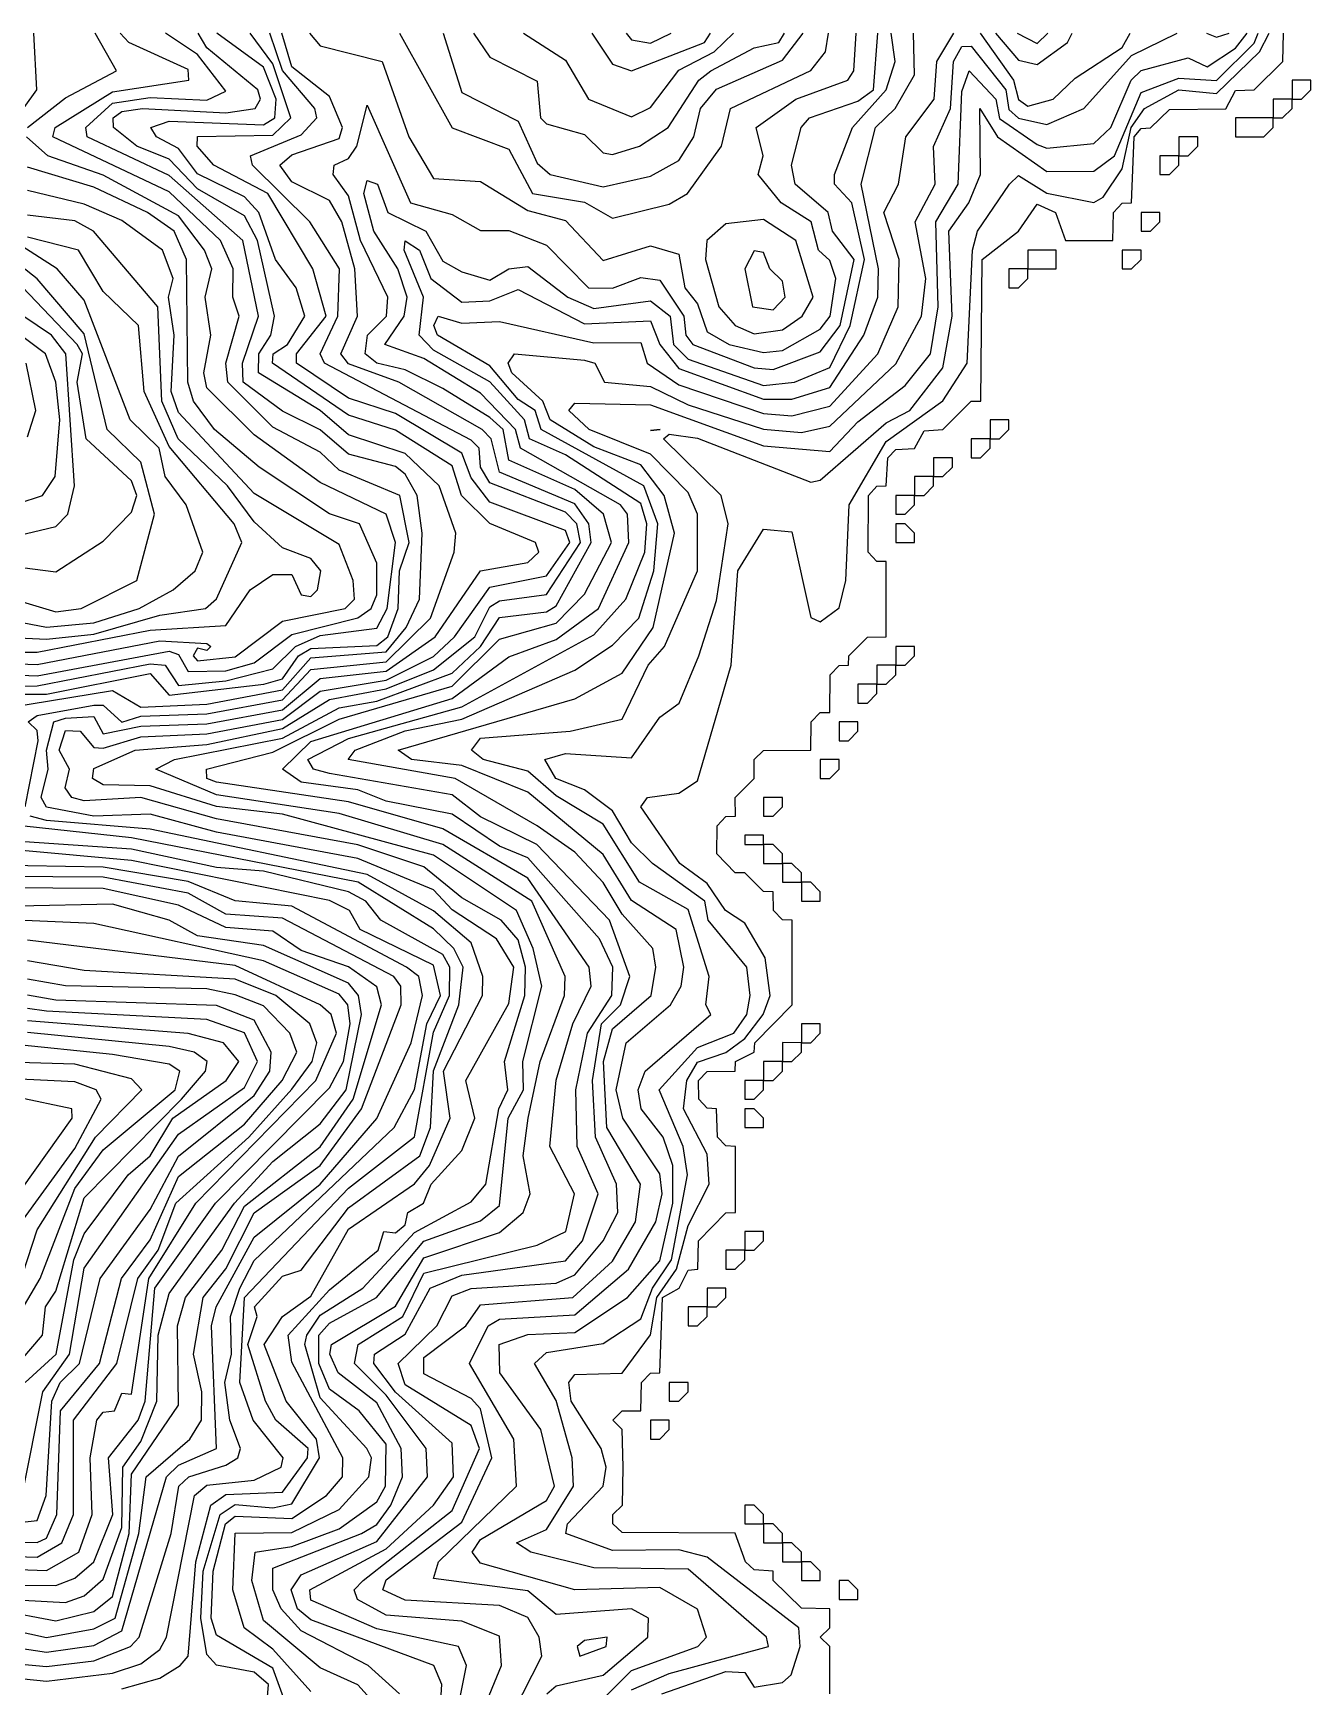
# Model space of a CAD drawing. Header units: metres. Extents: x 310028 to 360472, y 4137098 to 4159193.
# Drawn here: x 342481 to 344512, y 4156563 to 4159192 of the extents above; entities that cross this region are included whole.
import ezdxf

# ---------------------------------------------------------------- set-up
doc = ezdxf.new("R2010")
doc.units = ezdxf.units.M
for name, color, linetype in [('COAST', 5, 'Continuous'), ('CONTOUR', 254, 'Continuous'), ('CONTOUR_INDEX', 33, 'Continuous')]:
    doc.layers.add(name, color=color, linetype=linetype)

msp = doc.modelspace()

# ---------------------------------------------------------------- linework, layer by layer
at = {"layer": 'COAST'}
for points in [[(343747.5, 4156552.5), (343747.6, 4156627.5), (343732.6, 4156642.5), (343747.5, 4156657.5), (343747.5, 4156687.5), (343702.5, 4156688.5), (343657.9, 4156732.5), (343657.5, 4156747.5), (343627.5, 4156749.3), (343613.7, 4156762.5), (343597.5, 4156807.6), (343417.5, 4156808.9), (343402.8, 4156822.5), (343403, 4156837.5), (343417.9, 4156852.5), (343419.1, 4156912.5), (343417.8, 4156972.5), (343403, 4156987.5), (343417.5, 4157002.3), (343447.5, 4157002.5), (343448.3, 4157047.5), (343462.5, 4157062.2), (343477.5, 4157062.5), (343481.8, 4157182.5), (343508.2, 4157197.5), (343522.5, 4157226.1), (343537.8, 4157227.5), (343539, 4157272.5), (343582.5, 4157317.1), (343597.6, 4157317.5), (343597.8, 4157422.5), (343582.5, 4157423.6), (343569.3, 4157437.5), (343567.8, 4157482.5), (343552.5, 4157483.7), (343539.6, 4157497.5), (343539, 4157527.5), (343552.5, 4157541.6), (343597.5, 4157542.5), (343597.8, 4157557.5), (343627.5, 4157572.4), (343628.6, 4157587.5), (343688.1, 4157647.5), (343687.6, 4157782.5), (343672.5, 4157782.8), (343658.4, 4157797.5), (343657.5, 4157827.6), (343642.5, 4157827.9), (343612.5, 4157857.7), (343597.5, 4157857.8), (343568.2, 4157887.5), (343568.5, 4157932.5), (343582.5, 4157947), (343597.6, 4157947.5), (343597.5, 4157977.5), (343627.6, 4158007.5), (343627.6, 4158037.5), (343642.5, 4158052.1), (343717.5, 4158052.5), (343717.8, 4158097.5), (343732.5, 4158112.2), (343747.6, 4158112.5), (343748, 4158172.5), (343762.5, 4158187.2), (343777.5, 4158187.5), (343777.9, 4158202.5), (343807.5, 4158232.1), (343837.5, 4158232.5), (343837.5, 4158352.5), (343822.5, 4158352.7), (343808.8, 4158367.5), (343809, 4158457.5), (343822.5, 4158472), (343837.5, 4158472.5), (343840.1, 4158517.5), (343852.5, 4158530.5), (343882.5, 4158532.3), (343897.5, 4158560.4), (343927.5, 4158562.3), (343972.5, 4158607.1), (343987.6, 4158607.5), (343990.1, 4158832.5), (344047.8, 4158877.5), (344077.5, 4158920.3), (344106.7, 4158907.5), (344122.5, 4158862.5), (344197.5, 4158862.5), (344198.5, 4158907.5), (344212.5, 4158922.3), (344227.5, 4158922.5), (344231.7, 4159027.5), (344242.5, 4159040.6), (344257.5, 4159041.9), (344287.5, 4159071.1), (344377.5, 4159072.1), (344392.5, 4159101.3), (344422.5, 4159102.4), (344467.7, 4159147.5), (344469, 4159192.5)], [(344482.5, 4159102.5), (344482.5, 4159087.5), (344497.5, 4159087.5), (344512.5, 4159102.5), (344512.5, 4159117.5), (344482.5, 4159117.5), (344482.5, 4159102.5)], [(344452.5, 4159072.5), (344452.5, 4159057.5), (344467.5, 4159057.5), (344482.5, 4159072.5), (344482.5, 4159087.5), (344452.5, 4159087.5), (344452.5, 4159072.5)], [(344392.5, 4159042.5), (344392.5, 4159027.5), (344437.5, 4159027.5), (344452.5, 4159042.5), (344452.5, 4159057.5), (344392.5, 4159057.5), (344392.5, 4159042.5)], [(344302.5, 4159012.5), (344302.5, 4158997.5), (344317.5, 4158997.5), (344332.5, 4159012.5), (344332.5, 4159027.5), (344302.5, 4159027.5), (344302.5, 4159012.5)], [(344272.5, 4158982.5), (344272.5, 4158967.5), (344287.5, 4158967.5), (344302.5, 4158982.5), (344302.5, 4158997.5), (344272.5, 4158997.5), (344272.5, 4158982.5)], [(344242.5, 4158892.5), (344242.5, 4158877.5), (344257.5, 4158877.5), (344272.5, 4158892.5), (344272.5, 4158907.5), (344242.5, 4158907.5), (344242.5, 4158892.5)], [(344062.5, 4158832.5), (344062.5, 4158817.5), (344107.5, 4158817.5), (344107.5, 4158847.5), (344062.5, 4158847.5), (344062.5, 4158832.5)], [(344212.5, 4158832.5), (344212.5, 4158817.5), (344227.5, 4158817.5), (344242.5, 4158832.5), (344242.5, 4158847.5), (344212.5, 4158847.5), (344212.5, 4158832.5)], [(344032.5, 4158802.5), (344032.5, 4158787.5), (344047.5, 4158787.5), (344062.5, 4158802.5), (344062.5, 4158817.5), (344032.5, 4158817.5), (344032.5, 4158802.5)], [(344002.5, 4158562.5), (344002.5, 4158547.5), (344017.5, 4158547.5), (344032.5, 4158562.5), (344032.5, 4158577.5), (344002.5, 4158577.5), (344002.5, 4158562.5)], [(343972.5, 4158532.5), (343972.5, 4158517.5), (343987.5, 4158517.5), (344002.5, 4158532.5), (344002.5, 4158547.5), (343972.5, 4158547.5), (343972.5, 4158532.5)], [(343912.5, 4158502.5), (343912.5, 4158487.5), (343927.5, 4158487.5), (343942.5, 4158502.5), (343942.5, 4158517.5), (343912.5, 4158517.5), (343912.5, 4158502.5)], [(343882.5, 4158472.5), (343882.5, 4158457.5), (343897.5, 4158457.5), (343912.5, 4158472.5), (343912.5, 4158487.5), (343882.5, 4158487.5), (343882.5, 4158472.5)], [(343852.5, 4158442.5), (343852.5, 4158427.5), (343867.5, 4158427.5), (343882.5, 4158442.5), (343882.5, 4158457.5), (343852.5, 4158457.5), (343852.5, 4158442.5)], [(343852.5, 4158382.5), (343882.5, 4158382.5), (343882.5, 4158397.5), (343867.5, 4158412.5), (343852.5, 4158412.5), (343852.5, 4158382.5)], [(343852.5, 4158202.5), (343852.5, 4158187.5), (343867.5, 4158187.5), (343882.5, 4158202.5), (343882.5, 4158217.5), (343852.5, 4158217.5), (343852.5, 4158202.5)], [(343822.5, 4158172.5), (343822.5, 4158157.5), (343837.5, 4158157.5), (343852.5, 4158172.5), (343852.5, 4158187.5), (343822.5, 4158187.5), (343822.5, 4158172.5)], [(343792.5, 4158142.5), (343792.5, 4158127.5), (343807.5, 4158127.5), (343822.5, 4158142.5), (343822.5, 4158157.5), (343792.5, 4158157.5), (343792.5, 4158142.5)], [(343762.5, 4158082.5), (343762.5, 4158067.5), (343777.5, 4158067.5), (343792.5, 4158082.5), (343792.5, 4158097.5), (343762.5, 4158097.5), (343762.5, 4158082.5)], [(343732.5, 4158022.5), (343732.5, 4158007.5), (343747.5, 4158007.5), (343762.5, 4158022.5), (343762.5, 4158037.5), (343732.5, 4158037.5), (343732.5, 4158022.5)], [(343642.5, 4157962.5), (343642.5, 4157947.5), (343657.5, 4157947.5), (343672.5, 4157962.5), (343672.5, 4157977.5), (343642.5, 4157977.5), (343642.5, 4157962.5)], [(343612.5, 4157902.5), (343642.5, 4157902.5), (343642.5, 4157917.5), (343612.5, 4157917.5), (343612.5, 4157902.5)], [(343642.5, 4157872.5), (343672.5, 4157872.5), (343672.5, 4157887.5), (343657.5, 4157902.5), (343642.5, 4157902.5), (343642.5, 4157872.5)], [(343672.5, 4157842.5), (343702.5, 4157842.5), (343702.5, 4157857.5), (343687.5, 4157872.5), (343672.5, 4157872.5), (343672.5, 4157842.5)], [(343702.5, 4157812.5), (343732.5, 4157812.5), (343732.5, 4157827.5), (343717.5, 4157842.5), (343702.5, 4157842.5), (343702.5, 4157812.5)], [(343702.5, 4157602.5), (343702.5, 4157587.5), (343717.5, 4157587.5), (343732.5, 4157602.5), (343732.5, 4157617.5), (343702.5, 4157617.5), (343702.5, 4157602.5)], [(343672.5, 4157572.5), (343672.5, 4157557.5), (343687.5, 4157557.5), (343702.5, 4157572.5), (343702.5, 4157587.5), (343672.5, 4157587.6), (343672.5, 4157572.5)], [(343642.5, 4157542.5), (343642.5, 4157527.5), (343657.5, 4157527.5), (343672.5, 4157542.5), (343672.5, 4157557.5), (343642.5, 4157557.6), (343642.5, 4157542.5)], [(343612.5, 4157512.5), (343612.5, 4157497.5), (343627.5, 4157497.5), (343642.5, 4157512.5), (343642.5, 4157527.5), (343612.5, 4157527.5), (343612.5, 4157512.5)], [(343612.5, 4157452.5), (343642.5, 4157452.5), (343642.5, 4157467.5), (343627.5, 4157482.5), (343612.5, 4157482.5), (343612.5, 4157452.5)], [(343612.5, 4157272.5), (343612.5, 4157257.5), (343627.5, 4157257.5), (343642.5, 4157272.5), (343642.5, 4157287.5), (343612.5, 4157287.5), (343612.5, 4157272.5)], [(343582.5, 4157242.5), (343582.5, 4157227.5), (343597.5, 4157227.5), (343612.5, 4157242.5), (343612.5, 4157257.5), (343582.5, 4157257.5), (343582.5, 4157242.5)], [(343552.5, 4157182.5), (343552.5, 4157167.5), (343567.5, 4157167.5), (343582.5, 4157182.5), (343582.5, 4157197.5), (343552.5, 4157197.5), (343552.5, 4157182.5)], [(343522.5, 4157152.5), (343522.5, 4157137.5), (343537.5, 4157137.5), (343552.5, 4157152.5), (343552.5, 4157167.5), (343522.5, 4157167.6), (343522.5, 4157152.5)], [(343492.5, 4157032.5), (343492.5, 4157017.5), (343507.5, 4157017.5), (343522.5, 4157032.5), (343522.5, 4157047.5), (343492.5, 4157047.5), (343492.5, 4157032.5)], [(343462.5, 4156972.5), (343462.5, 4156957.5), (343477.5, 4156957.5), (343492.5, 4156972.5), (343492.5, 4156987.5), (343462.5, 4156987.5), (343462.5, 4156972.5)], [(343612.5, 4156822.5), (343642.5, 4156822.5), (343642.5, 4156837.5), (343627.5, 4156852.5), (343612.5, 4156852.5), (343612.5, 4156822.5)], [(343642.5, 4156792.5), (343672.5, 4156792.5), (343672.5, 4156807.5), (343657.5, 4156822.5), (343642.5, 4156822.5), (343642.5, 4156792.5)], [(343672.5, 4156762.5), (343702.5, 4156762.5), (343702.5, 4156777.5), (343687.5, 4156792.5), (343672.5, 4156792.5), (343672.5, 4156762.5)], [(343702.5, 4156732.5), (343732.5, 4156732.5), (343732.5, 4156747.5), (343717.5, 4156762.5), (343702.5, 4156762.5), (343702.5, 4156732.5)], [(343762.5, 4156702.5), (343792.5, 4156702.5), (343792.5, 4156717.5), (343777.5, 4156732.5), (343762.5, 4156732.5), (343762.5, 4156702.5)]]:
    msp.add_lwpolyline(points, dxfattribs=at)
at = {"layer": 'CONTOUR'}
for points, elevation in [([(342442.5, 4158120.6), (342607.5, 4158147.4), (342652.5, 4158120.7), (342757.5, 4158125.7), (342877.5, 4158148.4), (342922.5, 4158199.2), (343042.5, 4158208.8), (343074.2, 4158247.5), (343095.3, 4158292.5), (343099.8, 4158397.5), (343091.5, 4158457.5), (343072.5, 4158491.2), (343057.5, 4158503.3), (342982.5, 4158523.1), (342937.5, 4158561.9), (342877.5, 4158591.5), (342814.9, 4158637.5), (342814.1, 4158667.5), (342839.7, 4158742.5), (342814.5, 4158862.5), (342697.5, 4158966), (342566.9, 4159027.5), (342565.1, 4159042.5), (342607.5, 4159081), (342667.5, 4159089.9), (342757.5, 4159086), (342787.5, 4159100.3), (342742.5, 4159158.5), (342691.8, 4159192.5)], 140), ([(342444.3, 4159042.5), (342486.9, 4159102.5), (342482.4, 4159192.5)], 170), ([(342468.6, 4157962.5), (342489.2, 4158067.5), (342487.5, 4158084), (342473.5, 4158097.5), (342487.5, 4158107.9), (342577.5, 4158124.2), (342592.5, 4158124.3), (342622.5, 4158097.2), (342652.5, 4158106.5), (342757.5, 4158110.1), (342877.5, 4158132.7), (342922.5, 4158181), (343042.5, 4158192.9), (343113, 4158262.5), (343150.4, 4158367.5), (343153.1, 4158397.5), (343126.7, 4158472.5), (343072.5, 4158524), (342982.5, 4158553.8), (342937.5, 4158592.5), (342839.6, 4158652.5), (342839.8, 4158682.5), (342859.2, 4158712.5), (342864.8, 4158742.5), (342838, 4158862.5), (342817.5, 4158902.2), (342742.5, 4158945), (342697.5, 4158992.3), (342646, 4159012.5), (342609, 4159042.5), (342608.7, 4159057.5), (342622.5, 4159067.8), (342655.3, 4159072.5), (342787.5, 4159065.5), (342834.3, 4159072.5), (342842.9, 4159087.5), (342838.6, 4159102.5), (342757.5, 4159169.1), (342743.7, 4159192.5)], 130), ([(342472.5, 4159042.6), (342532.5, 4159089.5), (342613.8, 4159132.5), (342580, 4159192.5)], 160), ([(342892.5, 4156510.3), (342862.5, 4156593.4), (342772.5, 4156645.5), (342764.4, 4156672.5), (342767.7, 4156747.5), (342787, 4156822.5), (342802.5, 4156834.8), (342892.5, 4156830.9), (342947.5, 4156867.5), (342973.2, 4156897.5), (342973.5, 4156927.5), (342892.5, 4157079.6), (342886.8, 4157122.5), (342952.5, 4157194.5), (343029.5, 4157257.5), (343038.6, 4157287.5), (343057.5, 4157285.2), (343072.5, 4157298.2), (343076.9, 4157317.5), (343101.6, 4157332.5), (343114, 4157362.5), (343162.5, 4157415.9), (343183.4, 4157467.5), (343169, 4157527.5), (343237.5, 4157650), (343245.4, 4157707.5), (343217.6, 4157752.5), (343147.5, 4157798.6), (343117.5, 4157830.5), (342997.5, 4157880.5), (342772.5, 4157922.2), (342667.5, 4157950.7), (342577.5, 4157947.7), (342502.5, 4157962), (342494.1, 4157977.5), (342505.4, 4158022.5), (342502.3, 4158052.5), (342514.1, 4158097.5), (342532.5, 4158103.6), (342577.5, 4158106.2), (342592.5, 4158078.7), (342652.5, 4158090.8), (342757.5, 4158094.4), (342877.5, 4158116.8), (342937.5, 4158166.5), (343042.5, 4158178.3), (343120.3, 4158232.5), (343192.5, 4158337.5), (343267.5, 4158350.8), (343285.4, 4158367.5), (343280.1, 4158382.5), (343207.5, 4158412.7), (343162.3, 4158457.5), (343147.5, 4158504.7), (343057.5, 4158561.2), (342982.5, 4158585), (342861.7, 4158667.5), (342862.8, 4158682.5), (342885.8, 4158697.5), (342913, 4158742.5), (342899.2, 4158787.5), (342866.6, 4158832.5), (342840.1, 4158907.5), (342817.5, 4158932.2), (342742.5, 4158968.6), (342712.5, 4159008.8), (342677.3, 4159027.5), (342668.3, 4159042.5), (342697.5, 4159052.3), (342847.5, 4159046.8), (342865.6, 4159057.5), (342867.7, 4159087.5), (342847.5, 4159138.3), (342773.4, 4159192.5)], 120), ([(342922.5, 4156556), (342862.5, 4156623.6), (342816.5, 4156657.5), (342798.8, 4156717.5), (342802.5, 4156808), (342892.5, 4156809), (342967.5, 4156845.6), (343015, 4156897.5), (343019.4, 4156927.5), (343011.6, 4156942.5), (342937.5, 4157023.2), (342913.1, 4157107.5), (342916.5, 4157122.5), (342937.5, 4157154.2), (343005.4, 4157197.5), (343087.5, 4157285.6), (343177.5, 4157334.7), (343200.9, 4157362.5), (343221.6, 4157482.5), (343235.6, 4157512.5), (343230.4, 4157557.5), (343262.9, 4157662.5), (343263.9, 4157707.5), (343252.5, 4157750.8), (343225.2, 4157782.5), (343162.5, 4157817.8), (343102.5, 4157867.3), (342997.5, 4157901.9), (342772.5, 4157943.2), (342652.5, 4157977.3), (342562.5, 4157971.8), (342543, 4157977.5), (342532.3, 4157992.5), (342538.9, 4158022.5), (342522.9, 4158052.5), (342532.5, 4158083.7), (342555.9, 4158082.5), (342577.5, 4158056.6), (342592.5, 4158055.8), (342652.5, 4158073.6), (342757.5, 4158078.4), (342877.5, 4158101.5), (342937.5, 4158146.1), (343042.5, 4158164.1), (343117.5, 4158201.6), (343151.2, 4158232.5), (343207.5, 4158311.7), (343297.5, 4158329.9), (343334.6, 4158382.5), (343327.5, 4158401.8), (343207.5, 4158447), (343177.5, 4158485.6), (343162.5, 4158524.8), (343057.5, 4158587.9), (342982.5, 4158612), (342899.8, 4158667.5), (342900.1, 4158682.5), (342946.9, 4158742.5), (342925.8, 4158817.5), (342854.3, 4158937.5), (342768.4, 4158982.5), (342742, 4159012.5), (342742.5, 4159028), (342862.5, 4159030.1), (342891.1, 4159057.5), (342862.5, 4159143.5), (342826.3, 4159192.5)], 110), ([(343063.4, 4156552.5), (343013.6, 4156597.5), (342907.5, 4156652.4), (342875.5, 4156687.5), (342862.4, 4156717.5), (342862.5, 4156752.1), (343003.4, 4156807.5), (343027.5, 4156821.8), (343049.7, 4156852.5), (343068.5, 4156897.5), (343066.1, 4156942.5), (343027.5, 4157014.9), (342966.3, 4157062.5), (342952.8, 4157092.5), (342955.4, 4157107.5), (343057.5, 4157168.8), (343102.5, 4157245.5), (343222.5, 4157286), (343260, 4157317.5), (343271.2, 4157347.5), (343260.3, 4157407.5), (343268, 4157467.5), (343287.5, 4157557.5), (343326.2, 4157662.5), (343326.9, 4157692.5), (343273.8, 4157812.5), (343132.5, 4157902.4), (342967.5, 4157951.9), (342772.5, 4157981.7), (342676.4, 4158022.5), (342705.9, 4158037.5), (342877.5, 4158071.7), (342967.5, 4158119.8), (343027.5, 4158130.2), (343147.5, 4158174.7), (343192.5, 4158217.6), (343222.5, 4158263.2), (343297.5, 4158272.4), (343312.5, 4158282.2), (343368.5, 4158382.5), (343364.4, 4158412.5), (343342.5, 4158444.4), (343222.5, 4158494.6), (343209.6, 4158547.5), (343195.1, 4158562.5), (343062.5, 4158637.5), (342982.5, 4158666.5), (342970.6, 4158682.5), (342997.1, 4158742.5), (342992.6, 4158817.5), (342971.9, 4158892.5), (342952.5, 4158926.1), (342892.5, 4158956.2), (342873.4, 4158982.5), (342892.5, 4158999), (342967.5, 4159024.8), (342973.2, 4159042.5), (342952.5, 4159091.8), (342892.5, 4159138.8), (342876.8, 4159192.5)], 90), ([(343126.2, 4156492.5), (343130.9, 4156567.5), (343118.2, 4156597.5), (342922.5, 4156669.9), (342901.6, 4156687.5), (342891.5, 4156717.5), (342907.5, 4156741.6), (343027.5, 4156794.4), (343108, 4156897.5), (343106.1, 4156942.5), (343042.5, 4157027.1), (342991.9, 4157077.5), (342997.7, 4157107.5), (343069.2, 4157152.5), (343102.5, 4157221.1), (343282.5, 4157265.7), (343328.1, 4157287.5), (343341.6, 4157347.5), (343302.7, 4157422.5), (343312.5, 4157528.1), (343339.2, 4157617.5), (343368.1, 4157677.5), (343365.2, 4157707.5), (343267.5, 4157849), (343132.5, 4157927.6), (342982.5, 4157970.5), (342772.5, 4158001.9), (342757.4, 4158007.5), (342757.1, 4158022.5), (342862.5, 4158049.5), (342967.5, 4158101.9), (343147.5, 4158154.3), (343222.5, 4158229.2), (343312.5, 4158254.7), (343357.5, 4158300.3), (343400.4, 4158382.5), (343387.8, 4158427.5), (343342.5, 4158466.7), (343237.5, 4158513.6), (343228.2, 4158562.5), (343207.5, 4158581.5), (343132.5, 4158627.7), (343072.5, 4158657), (343027.4, 4158667.5), (343009.3, 4158682.5), (343012.8, 4158712.5), (343043.2, 4158742.5), (343044.9, 4158772.5), (343001.8, 4158862.5), (342982.5, 4158933.7), (342958.3, 4158967.5), (342960, 4158982.5), (342982.5, 4158993.1), (342995.7, 4159012.5), (343012.5, 4159077.9), (343081.1, 4158922.5), (343147.5, 4158904.3), (343192.5, 4158878.4), (343237.5, 4158878.8), (343297.5, 4158855.5), (343363.9, 4158787.5), (343402.5, 4158787.2), (343447.5, 4158803.7), (343477.5, 4158799.6), (343515.7, 4158742.5), (343518.8, 4158712.5), (343530, 4158697.5), (343627.5, 4158660.1), (343657.5, 4158657.6), (343732.5, 4158685.8), (343763.9, 4158727.5), (343786.4, 4158832.5), (343751.9, 4158877.5), (343745.1, 4158907.5), (343692.4, 4158952.5), (343686.9, 4158982.5), (343702.3, 4159042.5), (343715.3, 4159057.5), (343792.5, 4159084.3), (343816.9, 4159102.5), (343824.2, 4159192.5)], 80), ([(343152, 4156507.5), (343170, 4156597.5), (343157.6, 4156627.5), (343027.5, 4156655.5), (342922.5, 4156701.5), (342921.3, 4156717.5), (343042.5, 4156782.9), (343117.8, 4156852.5), (343149.3, 4156897.5), (343147.5, 4156950.8), (343057.5, 4157031.8), (343023, 4157077.5), (343023.7, 4157092.5), (343072.5, 4157124.2), (343112.4, 4157197.5), (343162.5, 4157217.8), (343327.5, 4157240.5), (343354.3, 4157272.5), (343379.6, 4157347.5), (343346.3, 4157422.5), (343344, 4157512.5), (343362.3, 4157602.5), (343401.2, 4157662.5), (343402.9, 4157707.5), (343381.4, 4157752.5), (343267.5, 4157881.4), (343222.5, 4157900.1), (343147.5, 4157950.6), (343042.5, 4157971.5), (342997.5, 4157989.7), (342907.5, 4158001.7), (342877.8, 4158022.5), (342922.5, 4158066.1), (343147.5, 4158134.6), (343237.5, 4158200.7), (343312.5, 4158228.6), (343379.8, 4158277.5), (343428.4, 4158382.5), (343426.3, 4158427.5), (343415.1, 4158442.5), (343255.8, 4158532.5), (343248.1, 4158562.5), (343192.5, 4158620.2), (343102.5, 4158675.3), (343040.2, 4158697.5), (343070.9, 4158742.5), (343075.8, 4158772.5), (343060.8, 4158817.5), (343022.8, 4158877.5), (343007, 4158937.5), (343012.5, 4158958), (343028.7, 4158952.5), (343045, 4158907.5), (343105.5, 4158877.5), (343132.5, 4158829.7), (343162.5, 4158812.7), (343207.5, 4158799.6), (343237.5, 4158817.5), (343267.5, 4158821.6), (343331.1, 4158772.5), (343372.5, 4158754.8), (343462.5, 4158766.7), (343493.9, 4158742.5), (343499.3, 4158697.5), (343522.5, 4158673.9), (343642.5, 4158632.3), (343691.4, 4158637.5), (343747.5, 4158660.8), (343779.9, 4158727.5), (343803.1, 4158832.5), (343782.8, 4158922.5), (343754.9, 4158952.5), (343755, 4158967.5), (343783.9, 4159042.5), (343837.4, 4159102.5), (343851.4, 4159147.5), (343845.3, 4159192.5)], 70), ([(343195, 4156522.5), (343225.7, 4156597.5), (343222.5, 4156644), (343162.5, 4156668.1), (343042.5, 4156677.6), (342996.7, 4156702.5), (342991.4, 4156717.5), (343005.8, 4156732.5), (343147.5, 4156844), (343190.6, 4156942.5), (343177.5, 4156979), (343072.5, 4157043.8), (343061.4, 4157077.5), (343122.9, 4157137.5), (343147.5, 4157185.2), (343177.5, 4157197), (343312.5, 4157205.1), (343342.5, 4157218.4), (343387.3, 4157272.5), (343410.8, 4157317.5), (343408.7, 4157362.5), (343375.1, 4157437.5), (343370.4, 4157527.5), (343384.8, 4157617.5), (343415, 4157647.5), (343429.7, 4157692.5), (343397.6, 4157782.5), (343282.2, 4157902.5), (343192.5, 4157946.4), (343147.5, 4157981.4), (342952.5, 4158015.3), (342927.2, 4158022.5), (342917.7, 4158037.5), (342982.5, 4158070.9), (343162.5, 4158121.7), (343372.5, 4158236.1), (343423.4, 4158292.5), (343453.4, 4158367.5), (343456.8, 4158412.5), (343447.5, 4158444.7), (343327.5, 4158522.3), (343270.1, 4158547.5), (343262.2, 4158577.5), (343207.5, 4158637.9), (343117.5, 4158688.5), (343094.8, 4158712.5), (343101.6, 4158772.5), (343070.9, 4158847.5), (343072.5, 4158862), (343095.4, 4158847.5), (343113.5, 4158802.5), (343162.5, 4158764.9), (343207.5, 4158767), (343252.5, 4158785.1), (343357.5, 4158730.2), (343462.5, 4158735.1), (343477.7, 4158697.5), (343507.5, 4158659.4), (343642.5, 4158610.8), (343687.5, 4158610.5), (343747.5, 4158629.3), (343801.8, 4158712.5), (343824.1, 4158772.5), (343825.2, 4158817.5), (343797.3, 4158952.5), (343820.2, 4159042.5), (343851.8, 4159072.5), (343882.5, 4159126.2), (343880.6, 4159192.5)], 60), ([(342920.6, 4159192.5), (342937.5, 4159172.2), (343036.2, 4159147.5), (343078.7, 4159027.5), (343117.5, 4158961.5), (343192.5, 4158956.8), (343267.5, 4158910.4), (343327.5, 4158894.5), (343387.5, 4158831.1), (343462.5, 4158854.4), (343507.5, 4158840.8), (343517.2, 4158787.5), (343537.5, 4158762), (343552.5, 4158717.6), (343587.8, 4158697.5), (343642.5, 4158684.9), (343672.5, 4158687.9), (343732.5, 4158721.8), (343748.5, 4158742.5), (343757.2, 4158802.5), (343747.5, 4158830.9), (343729.9, 4158847.5), (343717.9, 4158892.5), (343670.4, 4158922.5), (343633.6, 4158967.5), (343641.8, 4158997.5), (343630.7, 4159042.5), (343693.6, 4159087.5), (343776.4, 4159117.5), (343785.9, 4159132.5), (343789.5, 4159192.5)], 90), ([(343297.6, 4156552.5), (343312.5, 4156565.3), (343387.5, 4156581.9), (343458.3, 4156642.5), (343459.7, 4156672.5), (343432.5, 4156687.7), (343312.5, 4156678.6), (343267.5, 4156716.2), (343117.5, 4156735.6), (343125.6, 4156762.5), (343249.5, 4156882.5), (343245.3, 4156957.5), (343174.9, 4157077.5), (343204.7, 4157137.5), (343222.5, 4157147.9), (343342.5, 4157155), (343427.6, 4157227.5), (343471.3, 4157302.5), (343481.1, 4157347.5), (343477.5, 4157378.8), (343418.7, 4157467.5), (343408.1, 4157512.5), (343423.9, 4157587.5), (343494.4, 4157647.5), (343511.5, 4157677.5), (343515.6, 4157707.5), (343503.4, 4157767.5), (343432.5, 4157813.4), (343387.5, 4157886.5), (343267.5, 4157985.7), (343162.5, 4158028.3), (343082.8, 4158037.5), (343061.7, 4158052.5), (343342.5, 4158134), (343417.5, 4158175), (343467.1, 4158247.5), (343500.9, 4158397.5), (343484.3, 4158457.5), (343447.5, 4158505.9), (343372.5, 4158534.6), (343302.9, 4158577.5), (343291.6, 4158607.5), (343242.2, 4158652.5), (343236.6, 4158667.5), (343246.3, 4158682.5), (343357.5, 4158672.7), (343373.9, 4158667.5), (343389.3, 4158637.5), (343462.5, 4158630.7), (343522.5, 4158601.4), (343642.5, 4158563.1), (343702.5, 4158557.6), (343747.5, 4158567.8), (343852.5, 4158666.6), (343893.3, 4158742.5), (343900.1, 4158802.5), (343883.3, 4158892.5), (343915, 4158952.5), (343912.5, 4159012), (343939.8, 4159072.5), (343944.1, 4159147.5), (343957.5, 4159171.1), (343972.5, 4159171.5), (344027.3, 4159102.5), (344032.5, 4159070.9), (344047.5, 4159057.4), (344092.5, 4159047.4), (344151.5, 4159072.5), (344227.5, 4159156.7), (344300, 4159192.5)], 40), ([(343133.1, 4159192.5), (343162.5, 4159097.9), (343252.5, 4159052.6), (343282.5, 4158985.7), (343303.2, 4158967.5), (343387.5, 4158948.2), (343462.5, 4158965.2), (343507.5, 4158990), (343531.5, 4159027.5), (343542.3, 4159072.5), (343567.5, 4159103.3), (343672.5, 4159149.4), (343705.6, 4159192.5)], 110), ([(343387.5, 4156544.6), (343432.5, 4156589.7), (343537.9, 4156627.5), (343551.8, 4156642.5), (343537.5, 4156686.9), (343477.5, 4156721.5), (343342.5, 4156717.8), (343192.5, 4156759.9), (343179.3, 4156777.5), (343192.5, 4156797.7), (343297.5, 4156859.7), (343310, 4156882.5), (343288.2, 4156972.5), (343223, 4157062.5), (343222.2, 4157107.5), (343267.5, 4157123.7), (343342.5, 4157127), (343426.3, 4157182.5), (343477.5, 4157240.9), (343498, 4157332.5), (343498.2, 4157392.5), (343483, 4157437.5), (343447.7, 4157482.5), (343442.9, 4157512.5), (343454.2, 4157542.5), (343558.8, 4157632.5), (343550.7, 4157647.5), (343555.8, 4157692.5), (343522.5, 4157799.1), (343445.3, 4157842.5), (343387.5, 4157934.7), (343312.5, 4157979.9), (343267.5, 4158019.3), (343196.5, 4158037.5), (343177.9, 4158052.5), (343192.5, 4158071.7), (343334.8, 4158082.5), (343417.5, 4158101.6), (343459, 4158187.5), (343485.1, 4158217.5), (343537.2, 4158337.5), (343537.3, 4158427.5), (343522.5, 4158462.3), (343462.5, 4158523), (343365.4, 4158562.5), (343332.8, 4158592.5), (343342.5, 4158604.4), (343462.5, 4158601.4), (343642.5, 4158536.4), (343747.5, 4158527.1), (343792.5, 4158574.7), (343867.5, 4158632.3), (343907.6, 4158682.5), (343919.8, 4158757.5), (343916.1, 4158892.5), (343951.5, 4158952.5), (343957.5, 4159099.7), (343969.3, 4159132.5), (344011.6, 4159087.5), (344017.5, 4159056.8), (344077.5, 4159015.5), (344092.5, 4159009.6), (344167.5, 4159017), (344194.6, 4159042.5), (344226.5, 4159117.5), (344242.5, 4159132.9), (344317.5, 4159153.4), (344347.5, 4159138.8), (344392.5, 4159168.5), (344411.2, 4159192.5)], 30), ([(343181.2, 4159192.5), (343207.5, 4159154.4), (343282.5, 4159116.3), (343287.6, 4159057.5), (343297.5, 4159048), (343357.5, 4159031.4), (343387.5, 4159002.1), (343402.5, 4158999.4), (343445, 4159012.5), (343490.5, 4159042.5), (343539.5, 4159117.5), (343558.5, 4159132.5), (343627.5, 4159168.8), (343666.7, 4159177.5), (343675.6, 4159192.5)], 120), ([(343432.5, 4156558.8), (343492.5, 4156584.9), (343650.1, 4156627.5), (343646.8, 4156642.5), (343522.5, 4156750.7), (343372.5, 4156752.6), (343272.2, 4156777.5), (343249.7, 4156792.5), (343297.5, 4156813.9), (343340, 4156882.5), (343337.9, 4156927.5), (343312.5, 4157018.8), (343278.4, 4157077.5), (343297.5, 4157095.1), (343387.5, 4157109.6), (343447.5, 4157148.5), (343465.8, 4157197.5), (343495.9, 4157242.5), (343521.6, 4157377.5), (343514.5, 4157422.5), (343476.5, 4157512.5), (343537.5, 4157579.7), (343595.3, 4157602.5), (343616, 4157632.5), (343621, 4157662.5), (343616, 4157707.5), (343554.2, 4157782.5), (343548.8, 4157812.5), (343465.9, 4157872.5), (343432.5, 4157905.5), (343402.5, 4157956.2), (343357.5, 4157989.4), (343312.1, 4158007.5), (343294.5, 4158037.5), (343327.5, 4158047.3), (343432.5, 4158040.3), (343477.5, 4158105), (343508.1, 4158127.5), (343539.6, 4158202.5), (343567.5, 4158290.5), (343586.1, 4158412.5), (343574.9, 4158457.5), (343483.3, 4158547.5), (343492.5, 4158554.8), (343537.5, 4158548.8), (343717.5, 4158478.7), (343732.5, 4158481.9), (343837.5, 4158572.9), (343874.8, 4158592.5), (343927.5, 4158660.5), (343942.3, 4158742.5), (343936.8, 4158877.5), (343968.9, 4158922.5), (343987.2, 4158967.5), (343986.4, 4159072.5), (344014.5, 4159027.5), (344092.5, 4158972.3), (344167.5, 4158973.1), (344200.1, 4158997.5), (344242.5, 4159098.1), (344302.5, 4159120.7), (344362.5, 4159117.1), (344422.5, 4159176.2), (344428.7, 4159192.5)], 20), ([(343261, 4159192.5), (343327.5, 4159149.4), (343364, 4159087.5), (343432.5, 4159059.3), (343462.5, 4159074.4), (343507.5, 4159133.6), (343563.9, 4159162.5), (343594.6, 4159192.5)], 130), ([(343480.7, 4156552.5), (343582.5, 4156587.7), (343612.5, 4156586.5), (343627.5, 4156563), (343672.5, 4156570.4), (343686.2, 4156582.5), (343700.7, 4156627.5), (343698.6, 4156657.5), (343552.5, 4156769.7), (343507.5, 4156781.2), (343402.5, 4156780.2), (343328, 4156807.5), (343330.9, 4156822.5), (343387.3, 4156882.5), (343392.1, 4156912.5), (343384.4, 4156942.5), (343336.4, 4157017.5), (343332.6, 4157047.5), (343342.5, 4157060), (343417.5, 4157062), (343462.5, 4157123.3), (343472.8, 4157182.5), (343503.9, 4157227.5), (343522.5, 4157296.9), (343555.8, 4157362.5), (343552.5, 4157410.1), (343515.1, 4157482.5), (343520.5, 4157527.5), (343537.5, 4157556.4), (343582.5, 4157571.9), (343612.5, 4157594.4), (343642, 4157632.5), (343652.7, 4157662.5), (343644.7, 4157722.5), (343612.5, 4157777.4), (343581.7, 4157797.5), (343552.5, 4157840.7), (343509.3, 4157872.5), (343447.5, 4157962.5), (343457.9, 4157977.5), (343507.5, 4157984.3), (343537.5, 4158003.9), (343591.1, 4158187.5), (343601.4, 4158337.5), (343642.5, 4158403.8), (343687.5, 4158399.7), (343717.5, 4158263.4), (343732.5, 4158256.6), (343762.5, 4158278.9), (343773, 4158322.5), (343778.3, 4158442.5), (343837.5, 4158543.5), (343927.5, 4158607.9), (343966.2, 4158667.5), (343974.6, 4158847.5), (343982.6, 4158877.5), (344033.3, 4158952.5), (344047.5, 4158966.1), (344092.5, 4158938.2), (344167.5, 4158923.2), (344182.5, 4158931.8), (344212.5, 4158976.7), (344226.6, 4159042.5), (344248.2, 4159072.5), (344302.5, 4159102.3), (344362.5, 4159096.2), (344430.6, 4159162.5), (344446.1, 4159192.5)], 10), ([(343369.2, 4159192.5), (343402.5, 4159143.2), (343432.5, 4159132.3), (343548.5, 4159177.5), (343558.1, 4159192.5)], 140), ([(344011.3, 4159192.5), (344047.5, 4159149.5), (344077.5, 4159142.5), (344125.5, 4159177.5), (344132.7, 4159192.5)], 60), ([(344045.6, 4159192.5), (344077.5, 4159175.8), (344094.3, 4159192.5)], 70), ([(344346.4, 4159192.5), (344362.5, 4159186.2), (344382.6, 4159192.5)], 40), ([(342367.5, 4158153.7), (342487.5, 4158154.7), (342667.5, 4158190), (342690.9, 4158187.5), (342712.5, 4158155.2), (342787.5, 4158163), (342862.5, 4158182.1), (342898.5, 4158217.5), (342937.5, 4158234.9), (343027.5, 4158246.4), (343044.1, 4158277.5), (343057.3, 4158382.5), (343042.5, 4158427.8), (342937.5, 4158478.3), (342832.5, 4158553.8), (342757.5, 4158628.4), (342752.8, 4158652.5), (342763.7, 4158712.5), (342754.5, 4158772.5), (342765.5, 4158817.5), (342753.8, 4158847.5), (342712.5, 4158902), (342592.5, 4158966.8), (342504.6, 4158997.5), (342470.8, 4159027.5)], 160), ([(342367.5, 4158175.6), (342487.5, 4158170.6), (342697.5, 4158209.8), (342712.5, 4158204.4), (342727.5, 4158177.7), (342787.5, 4158178.9), (342832.5, 4158191.4), (342892.5, 4158236.5), (342997.5, 4158263), (343018.5, 4158277.5), (343027.5, 4158299.4), (343027.5, 4158349.7), (343000.3, 4158412.5), (342952.5, 4158428), (342840.7, 4158502.5), (342769.3, 4158562.5), (342736, 4158607.5), (342727.2, 4158637.5), (342724.8, 4158832.5), (342705.3, 4158877.5), (342663.2, 4158907.5), (342577.5, 4158947.4), (342472.5, 4158979.6)], 170), ([(342352.5, 4158193.3), (342487.5, 4158189), (342682.5, 4158226.1), (342757.5, 4158222.2), (342763.9, 4158217.5), (342757.5, 4158211), (342742.5, 4158214.9), (342735.4, 4158202.5), (342742.5, 4158194.7), (342802.5, 4158200.8), (342877.5, 4158257.8), (342977.5, 4158277.5), (342992.3, 4158292.5), (342990.2, 4158322.5), (342967.5, 4158379.4), (342832.5, 4158460.5), (342712.5, 4158589.5), (342700.8, 4158622.5), (342705.2, 4158712.5), (342696.7, 4158772.5), (342703.7, 4158802.5), (342687, 4158847.5), (342622.5, 4158894.5), (342562.5, 4158920.4), (342472.5, 4158942.5)], 180), ([(342412.5, 4158208.6), (342487.5, 4158208.3), (342667.5, 4158243.1), (342787.5, 4158250.5), (342826.3, 4158307.5), (342862.5, 4158331.8), (342892.5, 4158331.8), (342907.5, 4158299.6), (342922.5, 4158297.1), (342933.5, 4158307.5), (342938.7, 4158337.5), (342922.5, 4158357), (342877.5, 4158374), (342832.5, 4158415.3), (342790.1, 4158472.5), (342711.7, 4158547.5), (342685.8, 4158607.5), (342679.3, 4158757.5), (342577.3, 4158877.5), (342547.5, 4158894), (342472.5, 4158902.9)], 190), ([(342427.5, 4158262.5), (342502.5, 4158248.3), (342577.5, 4158255.2), (342649.6, 4158277.5), (342704.1, 4158307.5), (342739, 4158337.5), (342751.1, 4158367.5), (342724.3, 4158442.5), (342691.1, 4158487.5), (342681.7, 4158532.5), (342635.4, 4158577.5), (342562.5, 4158768), (342519.7, 4158817.5), (342427.5, 4158876.5)], 210), ([(342382.5, 4158313), (342517.5, 4158272.2), (342557.6, 4158277.5), (342645.9, 4158322.5), (342674.1, 4158427.5), (342652.5, 4158510.5), (342599.1, 4158562.5), (342562.5, 4158714.5), (342487.5, 4158801.8), (342427.5, 4158848.8)], 220), ([(343625, 4158757.5), (343657.5, 4158752.3), (343676.9, 4158772.5), (343672.5, 4158798), (343652.3, 4158817.5), (343642.5, 4158843.5), (343627.5, 4158846.1), (343612.6, 4158817.5), (343625, 4158757.5)], 110), ([(342397.5, 4158351.3), (342517.5, 4158336.2), (342592.5, 4158384.6), (342637.5, 4158430.8), (342646, 4158457.5), (342637.5, 4158480.9), (342565.4, 4158547.5), (342551.3, 4158637.5), (342559.6, 4158682.5), (342551.1, 4158697.5), (342442.5, 4158811.1)], 230), ([(342457.5, 4158393.8), (342517.5, 4158407.9), (342536.4, 4158427.5), (342546.8, 4158472.5), (342533.2, 4158682.5), (342510.7, 4158712.5), (342443.7, 4158757.5)], 240), ([(342472.5, 4158550.4), (342485.6, 4158592.5), (342470.4, 4158667.5)], 260), ([(343462.5, 4158560.8), (343478.2, 4158562.5), (343462.5, 4158560.8)], 20), ([(342847.5, 4156470.9), (342855.3, 4156567.5), (342832.5, 4156587), (342772.5, 4156598.2), (342757.5, 4156614.9), (342747.9, 4156672.5), (342751.8, 4156747.5), (342778.7, 4156837.5), (342802.5, 4156853.5), (342862.5, 4156847.9), (342892.5, 4156854.5), (342936.6, 4156927.5), (342931.8, 4156957.5), (342883.4, 4157017.5), (342848.6, 4157107.5), (342877.5, 4157152.3), (342922.5, 4157184.5), (342982.5, 4157291.2), (343087.5, 4157363.2), (343111.5, 4157392.5), (343144.1, 4157467.5), (343133.4, 4157542.5), (343195.8, 4157662.5), (343196.3, 4157692.5), (343177.5, 4157746.3), (343117.5, 4157797.2), (343012.5, 4157855), (342667.5, 4157927.2), (342502.5, 4157940.8), (342476.4, 4157947.5)], 130), ([(342622.5, 4156560.6), (342682.5, 4156577.2), (342715.2, 4156597.5), (342727.5, 4156612.5), (342739.7, 4156762.5), (342763.6, 4156852.5), (342787.5, 4156869.5), (342877.5, 4156873), (342917.2, 4156927.5), (342918.5, 4156942.5), (342867, 4156987.5), (342850.7, 4157017.5), (342822.7, 4157107.5), (342837.6, 4157152.5), (342833.3, 4157167.5), (342877.5, 4157216.4), (342907.5, 4157225.8), (342982.5, 4157325.1), (343095.8, 4157407.5), (343112.8, 4157452.5), (343117.5, 4157542.6), (343157.8, 4157647.5), (343164.7, 4157707.5), (343150, 4157737.5), (343117.5, 4157768.6), (342998.1, 4157842.5), (342637.5, 4157913.2), (342442.5, 4157934.3)], 140), ([(342382.5, 4156636.8), (342502.5, 4156618.7), (342577.5, 4156629.4), (342622.5, 4156652.5), (342693.4, 4156897.5), (342712.5, 4156915.7), (342772.7, 4156942.5), (342764.8, 4157137.5), (342772.4, 4157167.5), (342832.5, 4157278.3), (342937.5, 4157362.8), (343027.5, 4157466.9), (343082.2, 4157587.5), (343100.3, 4157662.5), (343094.2, 4157692.5), (343074.6, 4157707.5), (342892.5, 4157804.4), (342802.5, 4157813.2), (342727.5, 4157843.7), (342592.5, 4157866.7), (342352.5, 4157870.7)], 170), ([(342382.5, 4156606.9), (342502.5, 4156596), (342577.5, 4156604.7), (342635.9, 4156627.5), (342649.7, 4156642.5), (342700.5, 4156807.5), (342712.9, 4156882.5), (342729, 4156897.5), (342787.5, 4156915.7), (342806.5, 4156927.5), (342810.9, 4156942.5), (342794, 4156987.5), (342785.9, 4157047.5), (342796.6, 4157092.5), (342795, 4157152.5), (342809.7, 4157197.5), (342832.5, 4157241.5), (343055, 4157452.5), (343087.5, 4157513.2), (343107, 4157617.5), (343128.8, 4157662.5), (343117.5, 4157710.6), (343001.2, 4157767.5), (342984, 4157797.5), (342952.5, 4157813.5), (342637.5, 4157877.4), (342457.5, 4157893.4)], 160), ([(342427.5, 4156658.5), (342502.5, 4156642.1), (342577.5, 4156655.8), (342611.6, 4156672.5), (342649.3, 4156807.5), (342660.9, 4156897.5), (342730.3, 4156957.5), (342748.7, 4156987.5), (342749.5, 4157032.5), (342736.3, 4157092.5), (342751.4, 4157182.5), (342787.5, 4157228), (342832.5, 4157317.1), (342937.5, 4157392.3), (343003.3, 4157482.5), (343066.4, 4157647.5), (343065.6, 4157677.5), (343054.4, 4157692.5), (342877.5, 4157785.7), (342787.5, 4157791.9), (342727.5, 4157825.4), (342592.5, 4157850.7), (342352.5, 4157852)], 180), ([(342427.5, 4156685.2), (342517.5, 4156668.3), (342577.5, 4156683.4), (342607.5, 4156707), (342633.7, 4156807.5), (342637.5, 4156901.8), (342712.5, 4157011.4), (342710.9, 4157137.5), (342723.2, 4157182.5), (342781.2, 4157257.5), (342817.5, 4157327.6), (342937.5, 4157421.8), (342990.2, 4157497.5), (343035.3, 4157647.5), (343027.5, 4157676.5), (342982.5, 4157708.2), (342907.5, 4157734.3), (342862.5, 4157764.7), (342787.5, 4157770.5), (342712.5, 4157805.9), (342592.5, 4157832.9), (342352.5, 4157834.5)], 190), ([(342352.5, 4156725.5), (342517.5, 4156724.7), (342547.5, 4156736.4), (342577.5, 4156762.4), (342608.1, 4156837.5), (342601, 4156927.5), (342648.2, 4156987.5), (342659.3, 4157017.5), (342674.8, 4157197.5), (342771.4, 4157332.5), (342952.5, 4157515.9), (342974.4, 4157557.5), (342985.2, 4157617.5), (342981.4, 4157647.5), (342967.5, 4157664.6), (342847.5, 4157717.7), (342577.5, 4157776.8), (342442.5, 4157782.9)], 210), ([(342382.5, 4156752.5), (342502.5, 4156748.4), (342553.7, 4156777.5), (342575.3, 4156837.5), (342572, 4156927.5), (342582.3, 4156987.5), (342592.5, 4157000.2), (342610.7, 4157002.5), (342622.5, 4157030.5), (342637.5, 4157029), (342665.1, 4157212.5), (342739.9, 4157332.5), (342930.6, 4157527.5), (342963.7, 4157602.5), (342954.8, 4157632.5), (342937.8, 4157647.5), (342802.5, 4157710.3), (342472.5, 4157750.6)], 220), ([(342367.5, 4156773.5), (342487.5, 4156769.6), (342527.1, 4156792.5), (342545.5, 4156837.5), (342545.5, 4156987.5), (342614.4, 4157077.5), (342647.9, 4157212.5), (342680.2, 4157257.5), (342708.2, 4157332.5), (342824, 4157437.5), (342892.5, 4157513.7), (342925, 4157557.5), (342932.5, 4157587.5), (342920.9, 4157617.5), (342867, 4157662.5), (342802.5, 4157688.3), (342562.5, 4157702.5), (342472.5, 4157717.9)], 230), ([(342367.5, 4156794.6), (342487.5, 4156793.1), (342502.5, 4156799.8), (342518.8, 4156837.5), (342524.5, 4157002.5), (342586.8, 4157077.5), (342621.6, 4157212.5), (342667.5, 4157274.1), (342712.5, 4157374.7), (342817.5, 4157458), (342877.1, 4157527.5), (342900.3, 4157572.5), (342889.1, 4157602.5), (342847.5, 4157646.3), (342802.5, 4157663.7), (342757.5, 4157673.1), (342532.5, 4157677.7), (342472.5, 4157688.4)], 240), ([(342463.7, 4156867.5), (342496.5, 4157032.5), (342539.2, 4157092.5), (342562.5, 4157229), (342712.5, 4157442.1), (342817.5, 4157516.1), (342837.9, 4157557.5), (342817.5, 4157603.2), (342757.5, 4157624.6), (342502.5, 4157637.4), (342472.5, 4157641.7)], 260), ([(342468.7, 4157047.5), (342517.9, 4157092.5), (342546.1, 4157242.5), (342562.5, 4157283.5), (342632.4, 4157377.5), (342667.5, 4157407.5), (342703.4, 4157467.5), (342788.1, 4157527.5), (342808.5, 4157557.5), (342784, 4157587.5), (342727.5, 4157602.1), (342472.5, 4157622.3)], 270), ([(342397.5, 4157052.1), (342492.6, 4157212.5), (342547.5, 4157355.9), (342592.5, 4157417.3), (342707.3, 4157512.5), (342714.7, 4157542.5), (342697.5, 4157553.6), (342607.5, 4157568.9), (342442.5, 4157585.6)], 290), ([(342412.5, 4157025.1), (342496.1, 4157122.5), (342500.7, 4157167.5), (342517.5, 4157192.7), (342562.5, 4157340.9), (342717.2, 4157497.5), (342755.1, 4157542.5), (342758.1, 4157557.5), (342737.1, 4157572.5), (342697.5, 4157581.7), (342472.5, 4157603.8)], 280), ([(342457.5, 4157295.3), (342547.5, 4157419.2), (342589.5, 4157497.5), (342581.4, 4157512.5), (342547.5, 4157525.5), (342427.5, 4157531.2)], 310), ([(342126.8, 4156957.5), (342157.5, 4156950.2), (342217.5, 4156965.4), (342315.6, 4157077.5), (342367.5, 4157109.1), (342419.2, 4157227.5), (342442.5, 4157326.2), (342543.1, 4157467.5), (342542.7, 4157482.5), (342457.5, 4157500.5), (342052.5, 4157474), (342034.7, 4157467.5), (342007.5, 4157429.4), (341946.4, 4157377.5), (341929.5, 4157347.5), (341914.9, 4157227.5), (341982.5, 4157092.5), (341986.2, 4157047.5), (342082.5, 4156996), (342126.8, 4156957.5)], 320)]:
    msp.add_lwpolyline(points, dxfattribs=dict(at, elevation=elevation))
at = {"layer": 'CONTOUR_INDEX'}
for points, elevation in [([(342397.5, 4158141.6), (342502.5, 4158141.6), (342667.5, 4158174.2), (342697.5, 4158140.2), (342847.8, 4158157.5), (342877.5, 4158166), (342903.2, 4158202.5), (342922.5, 4158214.1), (343027.5, 4158218.7), (343045.3, 4158232.5), (343061.5, 4158277.5), (343063.4, 4158337.5), (343079.1, 4158382.5), (343064.4, 4158457.5), (342967.5, 4158497.9), (342937.5, 4158526.1), (342862.5, 4158565.9), (342790.5, 4158637.5), (342787.4, 4158667.5), (342808.9, 4158742.5), (342798.7, 4158772.5), (342799.2, 4158817.5), (342779, 4158862.5), (342697.5, 4158940.3), (342512.5, 4159027.5), (342516.5, 4159042.5), (342607.5, 4159099.2), (342728.8, 4159117.5), (342727.5, 4159134.6), (342633.3, 4159177.5), (342619.7, 4159192.5)], 150), ([(343012.5, 4156550.2), (342997.5, 4156566.8), (342937.5, 4156593.5), (342847.5, 4156669.1), (342829, 4156732.5), (342834.3, 4156777.5), (342892.5, 4156786.7), (342967.5, 4156814.8), (343027.5, 4156857.7), (343041.6, 4156882.5), (343042.5, 4156949.3), (342999.6, 4157002.5), (342952.5, 4157036.7), (342935.2, 4157077.5), (342935.4, 4157122.5), (342952.5, 4157141.9), (343027.3, 4157182.5), (343102.5, 4157271.9), (343192.5, 4157304.3), (343222.5, 4157328.9), (343236.4, 4157467.5), (343260.8, 4157512.5), (343259.7, 4157557.5), (343289.9, 4157677.5), (343276.2, 4157737.5), (343249.4, 4157797.5), (343117.5, 4157885.9), (342877.5, 4157950.8), (342772.5, 4157963), (342667.5, 4157995.6), (342592.5, 4157997.6), (342575.5, 4158007.5), (342577.5, 4158023.4), (342643.7, 4158052.5), (342757.5, 4158061.8), (342877.5, 4158086.9), (342952.5, 4158133.1), (343042.5, 4158149.8), (343117.5, 4158180.1), (343183.5, 4158232.5), (343207.5, 4158280.3), (343222.5, 4158289.7), (343297.5, 4158299.8), (343351.3, 4158382.5), (343345.6, 4158412.5), (343327.5, 4158431.1), (343207.5, 4158477.4), (343192.6, 4158502.5), (343190.5, 4158532.5), (343177.5, 4158545.4), (342944.2, 4158667.5), (342937.3, 4158682.5), (342965.8, 4158742.5), (342968.2, 4158817.5), (342920.9, 4158892.5), (342830, 4158982.5), (342826.9, 4158997.5), (342907.5, 4159030.5), (342932.5, 4159057.5), (342929, 4159072.5), (342877.5, 4159133.2), (342857.6, 4159192.5)], 100), ([(343244.6, 4156522.5), (343290.1, 4156612.5), (343285.7, 4156642.5), (343267.5, 4156673.9), (343222.5, 4156692.9), (343072.5, 4156701.4), (343037, 4156717.5), (343042.5, 4156733.8), (343162.5, 4156825.4), (343210.6, 4156927.5), (343192.5, 4157005.3), (343177.5, 4157022.1), (343102.5, 4157061), (343102.5, 4157087.3), (343169.3, 4157137.5), (343192.5, 4157171), (343339.1, 4157182.5), (343402.5, 4157240), (343438.7, 4157302.5), (343447, 4157362.5), (343393, 4157452.5), (343387.8, 4157557.5), (343402.5, 4157609.8), (343463.8, 4157662.5), (343471.1, 4157707.5), (343466.3, 4157737.5), (343417.5, 4157791.9), (343387.5, 4157842.1), (343342.5, 4157890.6), (343282.5, 4157932.2), (343152.4, 4158007.5), (342982, 4158037.5), (342993.2, 4158052.5), (343072.5, 4158083.1), (343162.5, 4158102.1), (343342.5, 4158179.6), (343402.5, 4158219.5), (343444.3, 4158262.5), (343467.7, 4158337.5), (343474.3, 4158412.5), (343452, 4158472.5), (343288.6, 4158562.5), (343279.4, 4158592.5), (343252.5, 4158609.8), (343207.5, 4158663.7), (343123.9, 4158712.5), (343118.3, 4158727.5), (343125.3, 4158742.5), (343162.5, 4158731.5), (343222.5, 4158734.2), (343372.5, 4158700), (343447.5, 4158700.7), (343457.1, 4158667.5), (343507.5, 4158633.4), (343642.5, 4158587.8), (343687.5, 4158584.3), (343747.5, 4158599.4), (343824.1, 4158682.5), (343856.4, 4158757.5), (343858.2, 4158832.5), (343833.6, 4158907.5), (343857.1, 4158952.5), (343868.5, 4159027.5), (343913.5, 4159087.5), (343917.7, 4159147.5), (343944.7, 4159192.5)], 50), ([(343063.5, 4159192.5), (343147.5, 4159041.8), (343237.5, 4159008.2), (343275.3, 4158937.5), (343357.5, 4158923.7), (343402.5, 4158898.2), (343492.5, 4158920.3), (343521.7, 4158937.5), (343575.6, 4159012.5), (343589.9, 4159072.5), (343717.5, 4159133.2), (343740.8, 4159162.5), (343745.5, 4159192.5)], 100), ([(343423.9, 4159192.5), (343432.5, 4159181.6), (343462.5, 4159176.7), (343495.4, 4159192.5)], 150), ([(343986.5, 4159192.5), (344039.9, 4159117.5), (344047.5, 4159087.1), (344062.5, 4159076.2), (344103, 4159087.5), (344137.5, 4159120.9), (344212.5, 4159169.7), (344225.4, 4159192.5)], 50), ([(343597.5, 4158727.5), (343627.5, 4158714.4), (343672.5, 4158720.5), (343703.8, 4158742.5), (343721.1, 4158772.5), (343693.8, 4158862.5), (343642.5, 4158896.2), (343582.5, 4158889.3), (343552, 4158862.5), (343550.2, 4158832.5), (343571.4, 4158757.5), (343597.5, 4158727.5)], 100), ([(342412.5, 4158233), (342502.5, 4158228.9), (342577.5, 4158236.7), (342682.5, 4158267.2), (342755.1, 4158277.5), (342772.5, 4158292.9), (342813.1, 4158382.5), (342801, 4158412.5), (342697.5, 4158535.2), (342657.8, 4158622.5), (342648.5, 4158727.5), (342592.5, 4158781.6), (342553.6, 4158847.5), (342472.5, 4158868.2)], 200), ([(342457.5, 4158444.6), (342496.4, 4158457.5), (342516.3, 4158487.5), (342523.9, 4158577.5), (342517.3, 4158637.5), (342501.1, 4158682.5), (342400.8, 4158757.5)], 250), ([(342403.9, 4156582.5), (342502.5, 4156572.5), (342607.5, 4156585.1), (342652.5, 4156600.2), (342682.5, 4156622.8), (342693.2, 4156642.5), (342737.9, 4156867.5), (342757.5, 4156883.9), (342832.5, 4156892.1), (342875.7, 4156912.5), (342878.6, 4156927.5), (342830.8, 4156987.5), (342809.8, 4157047.5), (342817.3, 4157182.5), (342982.5, 4157356.1), (343087.5, 4157438), (343117.5, 4157604.2), (343143.3, 4157662.5), (343143.5, 4157707.5), (343132.5, 4157727.9), (343034, 4157782.5), (343010.2, 4157812.5), (342982.5, 4157827.5), (342847.5, 4157860.3), (342772.5, 4157865.8), (342637.5, 4157895.4), (342397.5, 4157911.7)], 150), ([(342367.5, 4156706.8), (342532.5, 4156697.4), (342562.5, 4156708.1), (342592.5, 4156734.5), (342622.5, 4156816.7), (342624.1, 4156912.5), (342652.5, 4156953.3), (342678.1, 4157017.5), (342680.2, 4157122.5), (342697.5, 4157188.6), (342801.5, 4157332.5), (342862.5, 4157398.8), (342937.5, 4157458.4), (342978.8, 4157512.5), (343003.1, 4157632.5), (342998.3, 4157662.5), (342982.5, 4157682.2), (342847.5, 4157742.3), (342742.5, 4157757.4), (342697.5, 4157782.2), (342607.5, 4157807.6), (342457.5, 4157804.7)], 200), ([(342397.5, 4156817.9), (342487.5, 4156827.9), (342502.1, 4156867.5), (342511.2, 4157017.5), (342524.2, 4157047.5), (342554.7, 4157077.5), (342588, 4157212.5), (342667.5, 4157322.5), (342712.5, 4157406.9), (342832.5, 4157503.4), (342857.3, 4157542.5), (342859.6, 4157572.5), (342832.5, 4157623.3), (342772.5, 4157646.5), (342517.5, 4157655), (342472.5, 4157663)], 250), ([(342457.4, 4157197.5), (342487.5, 4157289.9), (342580.3, 4157437.5), (342654, 4157512.5), (342637.5, 4157530.1), (342547.5, 4157553.2), (342367.5, 4157558.5)], 300), ([(343350.3, 4156612.5), (343392.2, 4156627.5), (343393.9, 4156642.5), (343357.5, 4156637.3), (343346.2, 4156627.5), (343350.3, 4156612.5)], 50)]:
    msp.add_lwpolyline(points, dxfattribs=dict(at, elevation=elevation))

doc.saveas('drawing.dxf')
